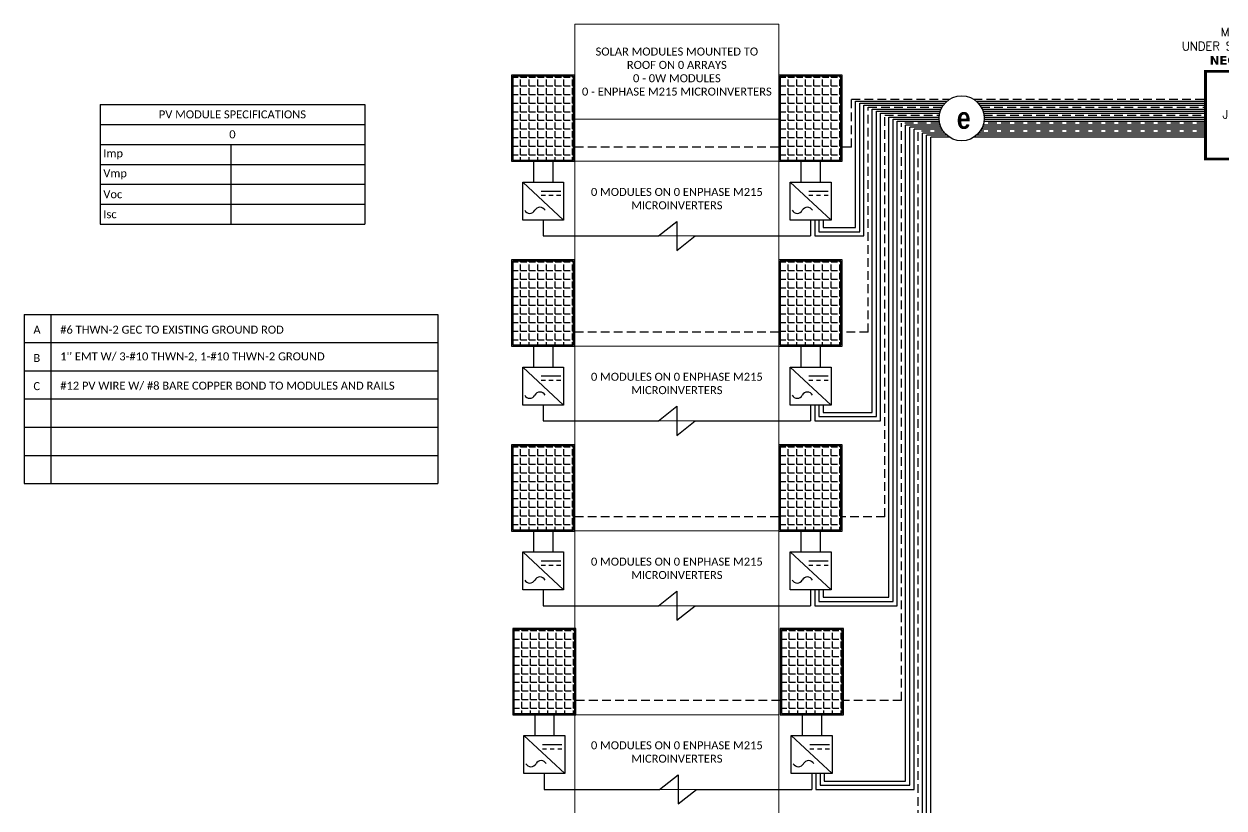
# Model space of a CAD drawing. Header units: feet. Extents: x 25206 to 26003, y 16026 to 16618.
# Drawn here: x 25206 to 25724, y 16280 to 16618 of the extents above; entities that cross this region are included whole.
import ezdxf

# ---------------------------------------------------------------- set-up
doc = ezdxf.new("R2010")
doc.units = ezdxf.units.FT
doc.header["$MEASUREMENT"] = 0
doc.linetypes.add('HIDDEN', pattern=[0.375, 0.25, -0.125])
doc.styles.add('ONE LINE TXT', font='techb___.ttf')
doc.styles.get("Standard").update_dxf_attribs({"font": 'simplex.shx'})

# ---------------------------------------------------------------- blocks, each defined once
blk = doc.blocks.new('*T24')
at = {"layer": 'Defpoints', "color": 8, "linetype": 'ByBlock', "lineweight": 0, "transparency": 16777216}
for p, q in [((0, 0), (88.16, 0)), ((0, 0), (0, -409.45)), ((88.16, 0), (88.16, -409.45)), ((0, -41.08), (88.16, -41.08)), ((0, -59.24), (88.16, -59.24)), ((0, -91.46), (88.16, -91.46)), ((0, -138.99), (88.16, -138.99)), ((0, -171.21), (88.16, -171.21)), ((0, -218.74), (88.16, -218.74)), ((0, -250.97), (88.16, -250.97)), ((0, -297.99), (88.16, -297.99)), ((0, -330.21), (88.16, -330.21)), ((0, -377.23), (88.16, -377.23)), ((0, -409.45), (88.16, -409.45))]:
    blk.add_line(p, q, dxfattribs=at)
at = {"color": 0, "linetype": 'Continuous', "transparency": 16777216, "char_height": 3.4544, "width": 83.574, "attachment_point": 5}
for s, insert in [('{\\fCalibri|b0|i0|c0;SOLAR MODULES MOUNTED TO ROOF ON 0 ARRAYS^J0 - 0W MODULES^J0 - ENPHASE M215 MICROINVERTERS', (44.08, -20.54)), ('{\\fCalibri|b0|i0|c0;', (44.08, -50.16)), ('{\\fCalibri|b0|i0|c0;0 MODULES ON 0 ENPHASE M215 MICROINVERTERS', (44.08, -75.35)), ('{\\fCalibri|b0|i0|c0;', (44.08, -115.23)), ('{\\fCalibri|b0|i0|c0;0 MODULES ON 0 ENPHASE M215 MICROINVERTERS', (44.08, -155.1)), ('{\\fCalibri|b0|i0|c0;', (44.08, -194.98)), ('{\\fCalibri|b0|i0|c0;0 MODULES ON 0 ENPHASE M215 MICROINVERTERS', (44.08, -234.86)), ('{\\fCalibri|b0|i0|c0;', (44.08, -274.48)), ('{\\fCalibri|b0|i0|c0;0 MODULES ON 0 ENPHASE M215 MICROINVERTERS', (44.08, -314.1)), ('{\\fCalibri|b0|i0|c0;', (44.08, -353.72)), ('{\\fCalibri|b0|i0|c0;0 MODULES ON 0 ENPHASE M215 MICROINVERTERS', (44.08, -393.34))]:
    blk.add_mtext(s, dxfattribs=dict(at, insert=insert))
blk = doc.blocks.new('8x8box')
at = {"lineweight": 50, "const_width": 1.19}
blk.add_lwpolyline([(37.78, 0), (0, 0), (0, 37.78), (37.78, 37.78)], close=True, dxfattribs=at)
at = {"color": 1, "char_height": 3.6576, "attachment_point": 5}
for s, width, insert in [(' \\PMOUNTED \\PUNDER SOLAR MODULE\\P{\\fVerdana|b1|i0|c0|p34;NEC 690.34}', 73.0127, (18.01, 51.7)), ('8"x8"  JUNCTION BOX ', 0.4767, (19.03, 19.26))]:
    blk.add_mtext_dynamic_manual_height_columns(s, width=width, gutter_width=7.17, heights=[0], dxfattribs=dict(at, insert=insert))
blk = doc.blocks.new('*T25')
at = {"linetype": 'ByBlock', "lineweight": -2, "transparency": 16777216}
for p, q in [((0, 0), (178.52, 0)), ((0, 0), (0, -72.97)), ((11.58, 0), (11.58, -72.97)), ((178.52, 0), (178.52, -72.97)), ((0, -12.11), (178.52, -12.11)), ((0, -24.28), (178.52, -24.28)), ((0, -36.46), (178.52, -36.46)), ((0, -48.64), (178.52, -48.64)), ((0, -60.81), (178.52, -60.81)), ((0, -72.97), (178.52, -72.97))]:
    blk.add_line(p, q, dxfattribs=at)
at = {"color": 0, "linetype": 'Continuous', "transparency": 16777216, "char_height": 3.4544, "attachment_point": 7}
for s, insert, width in [('{\\fCalibri|b0|i0|c0;A', (4.06, -8.36), 3.4544), ('{\\fCalibri|b0|i0|c0;#6 THWN-2 GEC TO EXISTING GROUND ROD', (15.65, -8.36), 158.8095), ('{\\fCalibri|b0|i0|c0;B', (4.06, -20.53), 3.4544), ("{\\fCalibri|b0|i0|c0;1'' EMT W/ 3-#10 THWN-2, 1-#10 THWN-2 GROUND", (15.65, -20.53), 158.8095), ('{\\fCalibri|b0|i0|c0;C', (4.06, -32.71), 3.4544), ('{\\fCalibri|b0|i0|c0;#12 PV WIRE W/ #8 BARE COPPER BOND TO MODULES AND RAILS', (15.65, -32.71), 158.8095), ('{\\fCalibri|b0|i0|c0;', (4.06, -44.89), 3.4544), ('{\\fCalibri|b0|i0|c0;', (15.65, -44.89), 158.8095), ('{\\fCalibri|b0|i0|c0;', (4.06, -57.06), 3.4544), ('{\\fCalibri|b0|i0|c0;', (15.65, -57.06), 158.8095), ('{\\fCalibri|b0|i0|c0;', (4.06, -69.22), 3.4544), ('{\\fCalibri|b0|i0|c0;', (15.65, -69.22), 158.8095)]:
    blk.add_mtext(s, dxfattribs=dict(at, insert=insert, width=width))
blk = doc.blocks.new('*T26')
at = {"color": 0, "lineweight": -2, "transparency": 16777216}
for p, q in [((0, 0), (114.19, 0)), ((0, 0), (0, -51.69)), ((114.19, 0), (114.19, -51.69)), ((0, -8.62), (114.19, -8.62)), ((0, -17.23), (114.19, -17.23)), ((56.41, -17.23), (56.41, -51.69)), ((0, -25.85), (114.19, -25.85)), ((0, -34.46), (114.19, -34.46)), ((0, -43.08), (114.19, -43.08)), ((0, -51.69), (114.19, -51.69))]:
    blk.add_line(p, q, dxfattribs=at)
at = {"color": 0, "linetype": 'Continuous', "transparency": 16777216, "char_height": 3.4544}
for s, insert, width, attachment_point in [('{\\fCalibri|b0|i0|c0;PV MODULE SPECIFICATIONS', (57.09, -4.31), 111.433, 5), ('{\\fCalibri|b0|i0|c0;0', (57.09, -12.92), 111.433, 5), ('{\\fCalibri|b0|i0|c0;Imp', (1.38, -21.54), 53.6551, 4), ('{\\fCalibri|b0|i0|c0;', (57.78, -21.54), 55.0254, 4), ('{\\fCalibri|b0|i0|c0;Vmp', (1.38, -30.15), 53.6551, 4), ('{\\fCalibri|b0|i0|c0;', (57.78, -30.15), 55.0254, 4), ('{\\fCalibri|b0|i0|c0;Voc', (1.38, -38.77), 53.6551, 4), ('{\\fCalibri|b0|i0|c0;', (57.78, -38.77), 55.0254, 4), ('{\\fCalibri|b0|i0|c0;Isc', (1.38, -47.39), 53.6551, 4), ('{\\fCalibri|b0|i0|c0;', (57.78, -47.39), 55.0254, 4)]:
    blk.add_mtext(s, dxfattribs=dict(at, insert=insert, width=width, attachment_point=attachment_point))

msp = doc.modelspace()

# ---------------------------------------------------------------- hatches: boundary and pattern name
at = {"linetype": 'Continuous'}
h = msp.add_hatch(dxfattribs=at)
h.set_pattern_fill('ANGLE', color=256, scale=13.54666)
h.set_pattern_definition([(0, (25480.045, 4576.9447), (0, 3.7253315), [2.709332, -1.0159995]), (90, (25480.045, 4576.9447), (-3.7253315, 2e-16), [2.709332, -1.0159995])])
h.paths.add_polyline_path([(25417.03, 16595.24), (25417.03, 16559.06), (25443.27, 16559.06), (25443.27, 16595.24)])
h = msp.add_hatch(dxfattribs=at)
h.set_pattern_fill('ANGLE', color=256, scale=13.54666)
h.set_pattern_definition([(0, (25595.465, 4576.9447), (0, 3.7253315), [2.709332, -1.0159995]), (90, (25595.465, 4576.9447), (-3.7253315, 2e-16), [2.709332, -1.0159995])])
h.paths.add_polyline_path([(25532.45, 16595.24), (25532.45, 16559.06), (25558.69, 16559.06), (25558.69, 16595.24)])
h = msp.add_hatch(dxfattribs=at)
h.set_pattern_fill('ANGLE', color=256, scale=13.54666)
h.set_pattern_definition([(0, (25480.045, 4497.1916), (0, 3.7253315), [2.709332, -1.0159995]), (90, (25480.045, 4497.1916), (-3.7253315, 2e-16), [2.709332, -1.0159995])])
h.paths.add_polyline_path([(25417.03, 16515.49), (25417.03, 16479.31), (25443.27, 16479.31), (25443.27, 16515.49)])
h = msp.add_hatch(dxfattribs=at)
h.set_pattern_fill('ANGLE', color=256, scale=13.54666)
h.set_pattern_definition([(0, (25595.465, 4497.1916), (0, 3.7253315), [2.709332, -1.0159995]), (90, (25595.465, 4497.1916), (-3.7253315, 2e-16), [2.709332, -1.0159995])])
h.paths.add_polyline_path([(25532.45, 16515.49), (25532.45, 16479.31), (25558.69, 16479.31), (25558.69, 16515.49)])
h = msp.add_hatch(dxfattribs=at)
h.set_pattern_fill('ANGLE', color=256, scale=13.54666)
h.set_pattern_definition([(0, (25480.045, 4417.4385), (0, 3.7253315), [2.709332, -1.0159995]), (90, (25480.045, 4417.4385), (-3.7253315, 2e-16), [2.709332, -1.0159995])])
h.paths.add_polyline_path([(25417.03, 16435.74), (25417.03, 16399.55), (25443.27, 16399.55), (25443.27, 16435.74)])
h = msp.add_hatch(dxfattribs=at)
h.set_pattern_fill('ANGLE', color=256, scale=13.54666)
h.set_pattern_definition([(0, (25595.465, 4417.4385), (0, 3.7253315), [2.709332, -1.0159995]), (90, (25595.465, 4417.4385), (-3.7253315, 2e-16), [2.709332, -1.0159995])])
h.paths.add_polyline_path([(25532.45, 16435.74), (25532.45, 16399.55), (25558.69, 16399.55), (25558.69, 16435.74)])
h = msp.add_hatch(dxfattribs=at)
h.set_pattern_fill('ANGLE', color=256, scale=13.54666)
h.set_pattern_definition([(0, (25480.5542, 4338.1944), (0, 3.7253315), [2.709332, -1.0159995]), (90, (25480.5542, 4338.1944), (-3.7253315, 2e-16), [2.709332, -1.0159995])])
h.paths.add_polyline_path([(25417.54, 16356.49), (25417.54, 16320.31), (25443.78, 16320.31), (25443.78, 16356.49)])
h = msp.add_hatch(dxfattribs=at)
h.set_pattern_fill('ANGLE', color=256, scale=13.54666)
h.set_pattern_definition([(0, (25595.974, 4338.1944), (0, 3.7253315), [2.709332, -1.0159995]), (90, (25595.974, 4338.1944), (-3.7253315, 2e-16), [2.709332, -1.0159995])])
h.paths.add_polyline_path([(25532.96, 16356.49), (25532.96, 16320.31), (25559.2, 16320.31), (25559.2, 16356.49)])

# ---------------------------------------------------------------- linework, layer by layer
at = {"color": 92, "linetype": 'HIDDEN', "ltscale": 15}
for p, q in [((25563.17, 16564.6), (25563.17, 16585.34)), ((25563.17, 16585.34), (25605.6, 16585.34)), ((25570.38, 16581.9), (25602.31, 16581.9)), ((25570.38, 16484.85), (25570.38, 16581.9)), ((25615.93, 16585.34), (25716, 16585.34)), ((25619.22, 16581.9), (25716, 16581.9)), ((25577.59, 16578.45), (25601.14, 16578.45)), ((25577.59, 16405.09), (25577.59, 16578.45)), ((25620.38, 16578.45), (25716, 16578.45)), ((25601.28, 16575.01), (25584.8, 16575.01)), ((25584.8, 16325.94), (25584.8, 16575.01)), ((25592.01, 16246.7), (25592.01, 16571.57)), ((25602.78, 16571.57), (25592.01, 16571.57)), ((25716, 16571.57), (25618.74, 16571.57)), ((25716, 16575.01), (25620.25, 16575.01)), ((25563.17, 16564.6), (25559.2, 16564.6)), ((25570.38, 16484.85), (25559.2, 16484.85)), ((25577.59, 16405.09), (25559.2, 16405.09)), ((25584.8, 16325.85), (25559.71, 16325.85))]:
    msp.add_line(p, q, dxfattribs=at)
at = {"color": 253, "linetype": 'Continuous'}
for p, q in [((25564.97, 16529.93), (25564.97, 16584.48)), ((25564.97, 16584.48), (25604.43, 16584.48)), ((25617.09, 16584.48), (25716, 16584.48)), ((25572.18, 16581.04), (25601.88, 16581.04)), ((25572.18, 16450.18), (25572.18, 16581.04)), ((25579.39, 16577.59), (25601.06, 16577.59)), ((25579.39, 16370.43), (25579.39, 16577.59)), ((25619.65, 16581.04), (25716, 16581.04)), ((25620.47, 16577.59), (25716, 16577.59)), ((25601.51, 16574.15), (25586.6, 16574.15)), ((25586.6, 16291.18), (25586.6, 16574.15)), ((25593.81, 16211.94), (25593.81, 16570.71)), ((25603.46, 16570.71), (25593.81, 16570.71)), ((25716, 16570.71), (25618.07, 16570.71)), ((25716, 16574.15), (25620.02, 16574.15)), ((25550.98, 16529.93), (25564.97, 16529.93)), ((25550.98, 16450.18), (25572.18, 16450.18)), ((25550.98, 16370.43), (25579.39, 16370.43)), ((25551.49, 16291.18), (25586.6, 16291.18))]:
    msp.add_line(p, q, dxfattribs=at)
at = {"color": 10, "linetype": 'Continuous'}
for p, q in [((25566.78, 16528.13), (25566.78, 16583.62)), ((25566.78, 16583.62), (25603.55, 16583.62)), ((25617.98, 16583.62), (25716, 16583.62)), ((25573.98, 16580.18), (25601.54, 16580.18)), ((25573.98, 16448.38), (25573.98, 16580.18)), ((25581.19, 16576.73), (25601.06, 16576.73)), ((25581.19, 16368.62), (25581.19, 16576.73)), ((25619.98, 16580.18), (25716, 16580.18)), ((25620.47, 16576.73), (25716, 16576.73)), ((25601.83, 16573.29), (25588.4, 16573.29)), ((25588.4, 16289.38), (25588.4, 16573.29)), ((25716, 16573.29), (25619.7, 16573.29)), ((25595.61, 16210.14), (25595.61, 16569.85)), ((25604.31, 16569.85), (25595.61, 16569.85)), ((25716, 16569.85), (25617.22, 16569.85)), ((25549.18, 16528.13), (25566.78, 16528.13)), ((25549.18, 16448.38), (25573.98, 16448.38)), ((25549.18, 16368.62), (25581.19, 16368.62)), ((25549.69, 16289.38), (25588.4, 16289.38))]:
    msp.add_line(p, q, dxfattribs=at)
at = {"linetype": 'Continuous'}
for p, q in [((25568.58, 16526.33), (25568.58, 16582.76)), ((25568.58, 16582.76), (25602.86, 16582.76)), ((25618.67, 16582.76), (25716, 16582.76)), ((25575.79, 16579.31), (25601.3, 16579.31)), ((25575.79, 16446.58), (25575.79, 16579.31)), ((25583, 16575.87), (25601.13, 16575.87)), ((25583, 16366.82), (25583, 16575.87)), ((25620.22, 16579.31), (25716, 16579.31)), ((25620.4, 16575.87), (25716, 16575.87)), ((25602.25, 16572.43), (25590.2, 16572.43)), ((25590.2, 16287.58), (25590.2, 16572.43)), ((25716, 16572.43), (25619.28, 16572.43)), ((25597.41, 16208.33), (25597.41, 16568.99)), ((25605.43, 16568.99), (25597.41, 16568.99)), ((25716, 16568.99), (25616.09, 16568.99)), ((25426, 16558.55), (25426, 16549.54)), ((25434.31, 16558.55), (25434.31, 16549.54)), ((25541.42, 16558.55), (25541.42, 16549.54)), ((25549.73, 16558.55), (25549.73, 16549.54)), ((25421.33, 16549.54), (25438.98, 16549.54)), ((25421.33, 16533.15), (25421.33, 16549.54)), ((25421.33, 16549.54), (25438.98, 16533.15)), ((25438.98, 16549.54), (25438.98, 16533.15)), ((25536.75, 16549.54), (25554.4, 16549.54)), ((25536.75, 16533.15), (25536.75, 16549.54)), ((25536.75, 16549.54), (25554.4, 16533.15)), ((25554.4, 16549.54), (25554.4, 16533.15)), ((25438.98, 16533.15), (25421.33, 16533.15)), ((25554.4, 16533.15), (25536.75, 16533.15)), ((25547.37, 16526.33), (25568.58, 16526.33)), ((25426, 16478.8), (25426, 16469.79)), ((25434.31, 16478.8), (25434.31, 16469.79)), ((25541.42, 16478.8), (25541.42, 16469.79)), ((25549.73, 16478.8), (25549.73, 16469.79)), ((25421.33, 16469.79), (25438.98, 16469.79)), ((25421.33, 16453.39), (25421.33, 16469.79)), ((25421.33, 16469.79), (25438.98, 16453.39)), ((25438.98, 16469.79), (25438.98, 16453.39)), ((25536.75, 16469.79), (25554.4, 16469.79)), ((25536.75, 16453.39), (25536.75, 16469.79)), ((25536.75, 16469.79), (25554.4, 16453.39)), ((25554.4, 16469.79), (25554.4, 16453.39)), ((25438.98, 16453.39), (25421.33, 16453.39)), ((25554.4, 16453.39), (25536.75, 16453.39)), ((25547.37, 16446.58), (25575.79, 16446.58)), ((25426, 16399.04), (25426, 16390.03)), ((25434.31, 16399.04), (25434.31, 16390.03)), ((25541.42, 16399.04), (25541.42, 16390.03)), ((25549.73, 16399.04), (25549.73, 16390.03)), ((25421.33, 16390.03), (25438.98, 16390.03)), ((25421.33, 16373.64), (25421.33, 16390.03)), ((25421.33, 16390.03), (25438.98, 16373.64)), ((25438.98, 16390.03), (25438.98, 16373.64)), ((25536.75, 16390.03), (25554.4, 16390.03)), ((25536.75, 16373.64), (25536.75, 16390.03)), ((25536.75, 16390.03), (25554.4, 16373.64)), ((25554.4, 16390.03), (25554.4, 16373.64)), ((25438.98, 16373.64), (25421.33, 16373.64)), ((25554.4, 16373.64), (25536.75, 16373.64)), ((25547.37, 16366.82), (25583, 16366.82)), ((25426.51, 16319.8), (25426.51, 16310.79)), ((25434.81, 16319.8), (25434.81, 16310.79)), ((25541.93, 16319.8), (25541.93, 16310.79)), ((25550.23, 16319.8), (25550.23, 16310.79)), ((25421.84, 16310.79), (25439.48, 16310.79)), ((25421.84, 16294.4), (25421.84, 16310.79)), ((25421.84, 16310.79), (25439.48, 16294.4)), ((25439.48, 16310.79), (25439.48, 16294.4)), ((25537.26, 16310.79), (25554.9, 16310.79)), ((25537.26, 16294.4), (25537.26, 16310.79)), ((25537.26, 16310.79), (25554.9, 16294.4)), ((25554.9, 16310.79), (25554.9, 16294.4)), ((25439.48, 16294.4), (25421.84, 16294.4)), ((25554.9, 16294.4), (25537.26, 16294.4)), ((25547.88, 16287.58), (25590.2, 16287.58))]:
    msp.add_line(p, q, dxfattribs=at)
at = {"color": 7, "linetype": 'Continuous'}
for p, q in [((25437.75, 16545.55), (25429.36, 16545.55)), ((25553.17, 16545.55), (25544.78, 16545.55)), ((25431.11, 16543.73), (25429.36, 16543.73)), ((25434.43, 16543.73), (25432.68, 16543.73)), ((25437.75, 16543.73), (25436, 16543.73)), ((25546.53, 16543.73), (25544.78, 16543.73)), ((25549.85, 16543.73), (25548.1, 16543.73)), ((25553.17, 16543.73), (25551.42, 16543.73)), ((25479.91, 16526.33), (25487.86, 16532.59)), ((25487.86, 16532.59), (25487.86, 16520.06)), ((25487.86, 16520.06), (25495.82, 16526.33)), ((25437.75, 16465.79), (25429.36, 16465.79)), ((25431.11, 16463.98), (25429.36, 16463.98)), ((25434.43, 16463.98), (25432.68, 16463.98)), ((25437.75, 16463.98), (25436, 16463.98)), ((25553.17, 16465.79), (25544.78, 16465.79)), ((25546.53, 16463.98), (25544.78, 16463.98)), ((25549.85, 16463.98), (25548.1, 16463.98)), ((25553.17, 16463.98), (25551.42, 16463.98)), ((25479.91, 16446.58), (25487.86, 16452.84)), ((25487.86, 16452.84), (25487.86, 16440.31)), ((25487.86, 16440.31), (25495.82, 16446.58)), ((25437.75, 16386.04), (25429.36, 16386.04)), ((25553.17, 16386.04), (25544.78, 16386.04)), ((25431.11, 16384.22), (25429.36, 16384.22)), ((25434.43, 16384.22), (25432.68, 16384.22)), ((25437.75, 16384.22), (25436, 16384.22)), ((25546.53, 16384.22), (25544.78, 16384.22)), ((25549.85, 16384.22), (25548.1, 16384.22)), ((25553.17, 16384.22), (25551.42, 16384.22)), ((25479.91, 16366.82), (25487.86, 16373.09)), ((25487.86, 16373.09), (25487.86, 16360.56)), ((25487.86, 16360.56), (25495.82, 16366.82)), ((25438.26, 16306.8), (25429.87, 16306.8)), ((25553.68, 16306.8), (25545.29, 16306.8)), ((25431.62, 16304.98), (25429.87, 16304.98)), ((25434.94, 16304.98), (25433.19, 16304.98)), ((25438.26, 16304.98), (25436.51, 16304.98)), ((25547.04, 16304.98), (25545.29, 16304.98)), ((25550.36, 16304.98), (25548.61, 16304.98)), ((25553.68, 16304.98), (25551.93, 16304.98)), ((25480.42, 16287.58), (25488.37, 16293.84)), ((25488.37, 16293.84), (25488.37, 16281.31)), ((25488.37, 16281.31), (25496.33, 16287.58))]:
    msp.add_line(p, q, dxfattribs=at)
at = {"linetype": 'Continuous', "flags": 128}
for points in [[(25416.52, 16595.75), (25416.52, 16558.55), (25443.78, 16558.55), (25443.78, 16595.75), (25416.52, 16595.75)], [(25531.94, 16595.75), (25531.94, 16558.55), (25559.2, 16558.55), (25559.2, 16595.75), (25531.94, 16595.75)], [(25430.15, 16533.15), (25430.15, 16526.33)], [(25545.57, 16533.15), (25545.57, 16526.33)], [(25547.37, 16533.15), (25547.37, 16526.33)], [(25430.15, 16526.33), (25479.91, 16526.33)], [(25495.82, 16526.33), (25545.57, 16526.33)], [(25416.52, 16516), (25416.52, 16478.8), (25443.78, 16478.8), (25443.78, 16516), (25416.52, 16516)], [(25531.94, 16516), (25531.94, 16478.8), (25559.2, 16478.8), (25559.2, 16516), (25531.94, 16516)], [(25430.15, 16453.39), (25430.15, 16446.58)], [(25545.57, 16453.39), (25545.57, 16446.58)], [(25547.37, 16453.39), (25547.37, 16446.58)], [(25430.15, 16446.58), (25479.91, 16446.58)], [(25495.82, 16446.58), (25545.57, 16446.58)], [(25416.52, 16436.24), (25416.52, 16399.04), (25443.78, 16399.04), (25443.78, 16436.24), (25416.52, 16436.24)], [(25531.94, 16436.24), (25531.94, 16399.04), (25559.2, 16399.04), (25559.2, 16436.24), (25531.94, 16436.24)], [(25430.15, 16373.64), (25430.15, 16366.82)], [(25545.57, 16373.64), (25545.57, 16366.82)], [(25547.37, 16373.64), (25547.37, 16366.82)], [(25430.15, 16366.82), (25479.91, 16366.82)], [(25495.82, 16366.82), (25545.57, 16366.82)], [(25417.03, 16357), (25417.03, 16319.8), (25444.29, 16319.8), (25444.29, 16357), (25417.03, 16357)], [(25532.45, 16357), (25532.45, 16319.8), (25559.71, 16319.8), (25559.71, 16357), (25532.45, 16357)], [(25430.66, 16294.4), (25430.66, 16287.58)], [(25546.08, 16294.4), (25546.08, 16287.58)], [(25547.88, 16294.4), (25547.88, 16287.58)], [(25430.66, 16287.58), (25480.42, 16287.58)], [(25496.33, 16287.58), (25546.08, 16287.58)]]:
    msp.add_lwpolyline(points, dxfattribs=at)
for points in [[(25417.03, 16595.24), (25417.03, 16559.06), (25443.27, 16559.06), (25443.27, 16595.24)], [(25532.45, 16595.24), (25532.45, 16559.06), (25558.69, 16559.06), (25558.69, 16595.24)], [(25417.03, 16515.49), (25417.03, 16479.31), (25443.27, 16479.31), (25443.27, 16515.49)], [(25532.45, 16515.49), (25532.45, 16479.31), (25558.69, 16479.31), (25558.69, 16515.49)], [(25417.03, 16435.74), (25417.03, 16399.55), (25443.27, 16399.55), (25443.27, 16435.74)], [(25532.45, 16435.74), (25532.45, 16399.55), (25558.69, 16399.55), (25558.69, 16435.74)], [(25417.54, 16356.49), (25417.54, 16320.31), (25443.78, 16320.31), (25443.78, 16356.49)], [(25532.96, 16356.49), (25532.96, 16320.31), (25559.2, 16320.31), (25559.2, 16356.49)]]:
    msp.add_lwpolyline(points, close=True, dxfattribs=at)
at = {"color": 92, "linetype": 'HIDDEN', "ltscale": 15, "flags": 128}
for points in [[(25531.94, 16564.6), (25443.78, 16564.6)], [(25531.94, 16484.85), (25443.78, 16484.85)], [(25531.94, 16405.09), (25443.78, 16405.09)], [(25532.45, 16325.85), (25444.29, 16325.85)]]:
    msp.add_lwpolyline(points, dxfattribs=at)
at = {"color": 10, "linetype": 'Continuous', "flags": 128}
for points in [[(25549.18, 16533.15), (25549.18, 16528.13)], [(25549.18, 16453.39), (25549.18, 16448.38)], [(25549.18, 16373.64), (25549.18, 16368.62)], [(25549.69, 16294.4), (25549.69, 16289.38)]]:
    msp.add_lwpolyline(points, dxfattribs=at)
at = {"color": 253, "linetype": 'Continuous', "flags": 128}
for points in [[(25550.98, 16533.15), (25550.98, 16529.93)], [(25550.98, 16453.39), (25550.98, 16450.18)], [(25550.98, 16373.64), (25550.98, 16370.43)], [(25551.49, 16294.4), (25551.49, 16291.18)]]:
    msp.add_lwpolyline(points, dxfattribs=at)
at = {"color": 7, "linetype": 'Continuous'}
msp.add_circle((25610.76, 16577.11), 9.72, dxfattribs=at)
at = {"linetype": 'Continuous'}
for centre, start, end in [((25424.39, 16538.56), 207.6639, 332.3361), ((25428.78, 16536.26), 27.6639, 152.3361), ((25539.81, 16538.56), 207.6639, 332.3361), ((25544.2, 16536.26), 27.6639, 152.3361), ((25424.39, 16458.8), 207.6639, 332.3361), ((25428.78, 16456.5), 27.6639, 152.3361), ((25539.81, 16458.8), 207.6639, 332.3361), ((25544.2, 16456.5), 27.6639, 152.3361), ((25428.78, 16376.75), 27.6639, 152.3361), ((25544.2, 16376.75), 27.6639, 152.3361), ((25424.39, 16379.05), 207.6639, 332.3361), ((25539.81, 16379.05), 207.6639, 332.3361), ((25424.9, 16299.8), 207.6639, 332.3361), ((25429.29, 16297.51), 27.6639, 152.3361), ((25540.32, 16299.8), 207.6639, 332.3361), ((25544.71, 16297.51), 27.6639, 152.3361)]:
    msp.add_arc(centre, 2.48, start, end, dxfattribs=at)

# ---------------------------------------------------------------- block references
for name, p in [('*T24', (25443.78, 16617.79)), ('*T26', (25238.99, 16583.09)), ('*T25', (25206.14, 16492.5))]:
    msp.add_blockref(name, p)
at = {"color": 7}
msp.add_blockref('8x8box', (25716, 16559.54), dxfattribs=at)

# ---------------------------------------------------------------- texts
at = {"color": 1, "linetype": 'Continuous', "insert": (25608.65, 16581.94), "char_height": 9.3833, "attachment_point": 1, "style": 'ONE LINE TXT'}
msp.add_mtext_dynamic_manual_height_columns('{\\W1;\\C256;e}', width=0.1385, gutter_width=2.13, heights=[0], dxfattribs=at)

doc.saveas('drawing.dxf')
